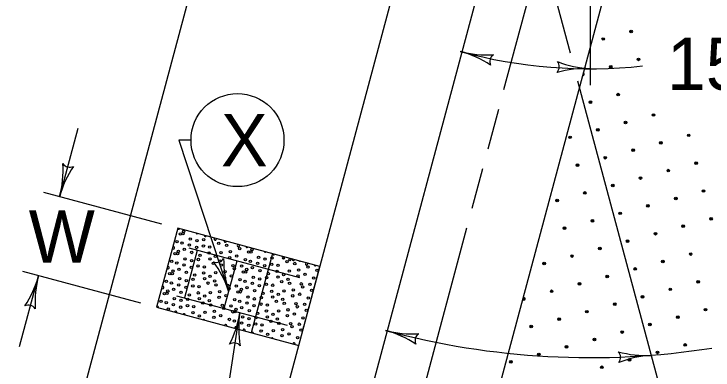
# Model space of a CAD drawing. Extents: x 1000 to 1036.3, y 1000 to 1022.
# Drawn here: x 1008.618 to 1011.29, y 1016.26 to 1017.62 of the extents above; entities that cross this region are included whole.
import ezdxf

# ---------------------------------------------------------------- set-up
doc = ezdxf.new("R2010")
doc.units = 0
doc.layers.add('Level 1', color=7, linetype='Continuous')

msp = doc.modelspace()

# ---------------------------------------------------------------- linework, layer by layer
at = {"layer": 'Level 1'}
for p, q in [((1010.0209, 1020.4253), (1008.6183, 1015.1906)), ((1010.5964, 1019.6753), (1009.3427, 1014.9965)), ((1010.8199, 1019.2767), (1010.8199, 1017.3487)), ((1010.975, 1019.1416), (1010.4897, 1017.3304)), ((1010.5347, 1018.2373), (1009.6446, 1014.9156)), ((1010.7449, 1017.4707), (1010.5553, 1018.1769)), ((1010.917, 1017.8531), (1010.28, 1015.476)), ((1011.5532, 1014.4587), (1010.7737, 1017.3635)), ((1010.4696, 1017.2551), (1010.4291, 1017.1041)), ((1008.793, 1016.9225), (1008.8631, 1017.184)), ((1009.2949, 1017.1384), (1009.2481, 1017.1384)), ((1009.2481, 1017.1384), (1009.4387, 1016.5612)), ((1010.4089, 1017.0287), (1010.3684, 1016.8777)), ((1009.1836, 1016.8178), (1008.7327, 1016.9387)), ((1009.244, 1016.8017), (1009.1632, 1016.4999)), ((1010.3482, 1016.8022), (1009.863, 1014.9912)), ((1009.3186, 1016.7169), (1009.2701, 1016.5358)), ((1009.6062, 1016.7047), (1009.5254, 1016.4028)), ((1009.4695, 1016.6764), (1009.421, 1016.4953)), ((1009.1028, 1016.516), (1008.6518, 1016.6369)), ((1008.6396, 1016.35), (1008.7121, 1016.6206)), ((1009.3827, 1015.8238), (1009.4814, 1016.4793))]:
    msp.add_line(p, q, dxfattribs=at)
msp.add_lwpolyline([(1009.1632, 1016.4999), (1009.7065, 1016.3543), (1009.7873, 1016.6562), (1009.244, 1016.8017)], close=True, dxfattribs=at)
for points in [[(1009.7107, 1016.612), (1009.2882, 1016.7252)], [(1009.2397, 1016.5441), (1009.6622, 1016.4309)]]:
    msp.add_lwpolyline(points, dxfattribs=at)
for centre, radius in [((1010.9768, 1017.5533), 0.005), ((1010.8706, 1017.5248), 0.005), ((1010.9768, 1017.5533), 0.0025), ((1010.8706, 1017.5248), 0.0025), ((1011.0053, 1017.447), 0.005), ((1011.0053, 1017.447), 0.0025), ((1010.899, 1017.4185), 0.005), ((1010.899, 1017.4185), 0.0025), ((1009.4726, 1017.1384), 0.1777), ((1010.9275, 1017.3123), 0.005), ((1010.9275, 1017.3123), 0.0025), ((1010.8213, 1017.2838), 0.005), ((1010.8213, 1017.2838), 0.0025), ((1011.0622, 1017.2345), 0.005), ((1011.0622, 1017.2345), 0.0025), ((1010.956, 1017.206), 0.005), ((1010.8497, 1017.1776), 0.005), ((1010.956, 1017.206), 0.0025), ((1010.8497, 1017.1776), 0.0025), ((1011.197, 1017.1567), 0.005), ((1011.197, 1017.1567), 0.0025), ((1010.7435, 1017.1491), 0.005), ((1010.7435, 1017.1491), 0.0025), ((1011.0907, 1017.1283), 0.005), ((1011.0907, 1017.1283), 0.0025), ((1010.9845, 1017.0998), 0.005), ((1010.9845, 1017.0998), 0.0025), ((1010.8782, 1017.0713), 0.005), ((1010.8782, 1017.0713), 0.0025), ((1011.2254, 1017.0505), 0.005), ((1011.2254, 1017.0505), 0.0025), ((1010.7719, 1017.0428), 0.005), ((1010.7719, 1017.0428), 0.0025), ((1011.1192, 1017.022), 0.005), ((1011.1192, 1017.022), 0.0025), ((1011.0129, 1016.9935), 0.005), ((1011.0129, 1016.9935), 0.0025), ((1010.9067, 1016.9651), 0.005), ((1010.8004, 1016.9366), 0.005), ((1010.9067, 1016.9651), 0.0025), ((1011.2539, 1016.9442), 0.005), ((1011.2539, 1016.9442), 0.0025), ((1010.8004, 1016.9366), 0.0025), ((1011.1476, 1016.9157), 0.005), ((1011.1476, 1016.9157), 0.0025), ((1010.6942, 1016.9081), 0.005), ((1010.6942, 1016.9081), 0.0025), ((1011.0414, 1016.8873), 0.005), ((1011.0414, 1016.8873), 0.0025), ((1010.9351, 1016.8588), 0.005), ((1010.8289, 1016.8303), 0.005), ((1010.9351, 1016.8588), 0.0025), ((1011.2824, 1016.838), 0.005), ((1011.2824, 1016.838), 0.0025), ((1010.8289, 1016.8303), 0.0025), ((1011.1761, 1016.8095), 0.005), ((1011.1761, 1016.8095), 0.0025), ((1009.2545, 1016.7804), 0.00452), ((1009.2639, 1016.7807), 0.00452), ((1009.2673, 1016.7901), 0.00452), ((1010.7226, 1016.8019), 0.005), ((1010.7226, 1016.8019), 0.0025), ((1011.0699, 1016.781), 0.005), ((1011.0699, 1016.781), 0.0025), ((1009.2418, 1016.7511), 0.00452), ((1009.2922, 1016.7607), 0.00452), ((1009.3173, 1016.7539), 0.00452), ((1009.3435, 1016.7584), 0.00452), ((1010.9636, 1016.7526), 0.005), ((1010.9636, 1016.7526), 0.0025), ((1009.261, 1016.745), 0.00452), ((1009.2889, 1016.7375), 0.00452), ((1009.3162, 1016.7283), 0.00452), ((1009.3426, 1016.7337), 0.00452), ((1009.3667, 1016.7301), 0.00452), ((1009.4011, 1016.744), 0.00452), ((1009.431, 1016.7369), 0.00452), ((1009.4812, 1016.7235), 0.00452), ((1010.8574, 1016.7241), 0.005), ((1009.2341, 1016.7044), 0.00452), ((1009.2435, 1016.7048), 0.00452), ((1009.247, 1016.7141), 0.00452), ((1009.269, 1016.7207), 0.00452), ((1009.2976, 1016.7092), 0.00452), ((1009.3294, 1016.6987), 0.00452), ((1009.3633, 1016.707), 0.00452), ((1009.4098, 1016.708), 0.00452), ((1009.4454, 1016.7119), 0.00452), ((1009.5152, 1016.7105), 0.00452), ((1009.5247, 1016.7109), 0.00452), ((1009.5281, 1016.7202), 0.00452), ((1010.8574, 1016.7241), 0.0025), ((1011.2046, 1016.7032), 0.005), ((1011.2046, 1016.7032), 0.0025), ((1009.2214, 1016.6751), 0.00452), ((1009.2718, 1016.6847), 0.00452), ((1009.2969, 1016.6779), 0.00452), ((1009.3231, 1016.6824), 0.00452), ((1009.367, 1016.6848), 0.00452), ((1009.3879, 1016.6946), 0.00452), ((1009.4052, 1016.6765), 0.00452), ((1009.4432, 1016.6894), 0.00452), ((1009.4699, 1016.6957), 0.00452), ((1009.5026, 1016.6812), 0.00452), ((1009.5218, 1016.6751), 0.00452), ((1009.5529, 1016.6908), 0.00452), ((1009.578, 1016.6841), 0.00452), ((1009.6042, 1016.6886), 0.00452), ((1009.6481, 1016.687), 0.00377), ((1009.6619, 1016.6741), 0.00452), ((1009.673, 1016.6811), 0.00377), ((1010.7511, 1016.6956), 0.005), ((1010.7511, 1016.6956), 0.0025), ((1011.0983, 1016.6748), 0.005), ((1011.0983, 1016.6748), 0.0025), ((1009.2407, 1016.669), 0.00452), ((1009.2486, 1016.6447), 0.00452), ((1009.2685, 1016.6615), 0.00452), ((1009.2958, 1016.6523), 0.00452), ((1009.3222, 1016.6577), 0.00452), ((1009.3463, 1016.6541), 0.00452), ((1009.3808, 1016.668), 0.00452), ((1009.4106, 1016.6609), 0.00452), ((1009.4554, 1016.6593), 0.00452), ((1009.4608, 1016.6475), 0.00452), ((1009.4884, 1016.6571), 0.00452), ((1009.5077, 1016.6442), 0.00452), ((1009.5297, 1016.6509), 0.00452), ((1009.5496, 1016.6676), 0.00452), ((1009.5769, 1016.6584), 0.00452), ((1009.6034, 1016.6638), 0.00452), ((1009.6274, 1016.6603), 0.00452), ((1009.6917, 1016.6671), 0.00452), ((1009.7419, 1016.6536), 0.00452), ((1010.6449, 1016.6671), 0.005), ((1010.6449, 1016.6671), 0.0025), ((1010.9921, 1016.6463), 0.005), ((1010.9921, 1016.6463), 0.0025), ((1009.2138, 1016.6284), 0.00452), ((1009.2232, 1016.6288), 0.00452), ((1009.2266, 1016.6381), 0.00452), ((1009.2773, 1016.6332), 0.00452), ((1009.309, 1016.6228), 0.00452), ((1009.343, 1016.631), 0.00452), ((1009.3676, 1016.6186), 0.00452), ((1009.3894, 1016.632), 0.00452), ((1009.4251, 1016.6359), 0.00452), ((1009.4496, 1016.6197), 0.00452), ((1009.4949, 1016.6345), 0.00452), ((1009.5043, 1016.6349), 0.00452), ((1009.5584, 1016.6393), 0.00452), ((1009.5902, 1016.6289), 0.00452), ((1009.6241, 1016.6371), 0.00452), ((1009.6487, 1016.6248), 0.00452), ((1009.6705, 1016.6381), 0.00452), ((1009.704, 1016.6195), 0.00452), ((1009.7062, 1016.642), 0.00452), ((1009.7307, 1016.6259), 0.00452), ((1009.776, 1016.6406), 0.00452), ((1010.8858, 1016.6178), 0.005), ((1009.2011, 1016.5991), 0.00452), ((1009.2203, 1016.593), 0.00452), ((1009.2514, 1016.6087), 0.00452), ((1009.2766, 1016.602), 0.00452), ((1009.3027, 1016.6065), 0.00452), ((1009.3466, 1016.6088), 0.00452), ((1009.3604, 1016.592), 0.00452), ((1009.3848, 1016.6006), 0.00452), ((1009.4229, 1016.6134), 0.00452), ((1009.4822, 1016.6052), 0.00452), ((1009.5014, 1016.5991), 0.00452), ((1009.5293, 1016.5917), 0.00452), ((1009.5326, 1016.6148), 0.00452), ((1009.5577, 1016.6081), 0.00452), ((1009.5839, 1016.6126), 0.00452), ((1009.6278, 1016.615), 0.00452), ((1009.6415, 1016.5981), 0.00452), ((1009.6659, 1016.6067), 0.00452), ((1009.6714, 1016.5911), 0.00452), ((1009.7633, 1016.6113), 0.00452), ((1010.7796, 1016.5894), 0.005), ((1010.8858, 1016.6178), 0.0025), ((1011.2331, 1016.597), 0.005), ((1011.2331, 1016.597), 0.0025), ((1009.2282, 1016.5688), 0.00452), ((1009.2481, 1016.5855), 0.00452), ((1009.2755, 1016.5763), 0.00452), ((1009.3019, 1016.5817), 0.00452), ((1009.326, 1016.5782), 0.00452), ((1009.3902, 1016.585), 0.00452), ((1009.435, 1016.5833), 0.00452), ((1009.4405, 1016.5715), 0.00452), ((1009.4681, 1016.5811), 0.00452), ((1009.4874, 1016.5682), 0.00452), ((1009.5094, 1016.5749), 0.00452), ((1009.538, 1016.5633), 0.00452), ((1009.5566, 1016.5824), 0.00452), ((1009.583, 1016.5878), 0.00452), ((1009.6071, 1016.5843), 0.00452), ((1009.6858, 1016.5661), 0.00452), ((1009.7161, 1016.5894), 0.00452), ((1009.7216, 1016.5776), 0.00452), ((1009.7492, 1016.5873), 0.00452), ((1009.7556, 1016.5646), 0.00452), ((1010.7796, 1016.5894), 0.0025), ((1011.1268, 1016.5685), 0.005), ((1011.1268, 1016.5685), 0.0025), ((1009.1934, 1016.5524), 0.00452), ((1009.2028, 1016.5528), 0.00452), ((1009.2063, 1016.5621), 0.00452), ((1009.2569, 1016.5572), 0.00452), ((1009.2887, 1016.5468), 0.00452), ((1009.3226, 1016.555), 0.00452), ((1009.3472, 1016.5427), 0.00452), ((1009.369, 1016.556), 0.00452), ((1009.4025, 1016.5374), 0.00452), ((1009.4047, 1016.5599), 0.00452), ((1009.4292, 1016.5438), 0.00452), ((1009.4745, 1016.5585), 0.00452), ((1009.4839, 1016.5589), 0.00452), ((1009.5122, 1016.5388), 0.00452), ((1009.5635, 1016.5366), 0.00452), ((1009.5698, 1016.5529), 0.00452), ((1009.6037, 1016.5611), 0.00452), ((1009.6074, 1016.539), 0.00452), ((1009.6283, 1016.5488), 0.00452), ((1009.6502, 1016.5622), 0.00452), ((1009.6836, 1016.5436), 0.00452), ((1009.7103, 1016.5499), 0.00452), ((1010.6733, 1016.5609), 0.005), ((1010.6733, 1016.5609), 0.0025), ((1011.0206, 1016.5401), 0.005), ((1011.0206, 1016.5401), 0.0025), ((1009.1807, 1016.5231), 0.00452), ((1009.2, 1016.517), 0.00452), ((1009.2311, 1016.5327), 0.00452), ((1009.2562, 1016.526), 0.00452), ((1009.2824, 1016.5305), 0.00452), ((1009.3263, 1016.5329), 0.00452), ((1009.3401, 1016.516), 0.00452), ((1009.3644, 1016.5246), 0.00452), ((1009.4618, 1016.5292), 0.00452), ((1009.4811, 1016.5231), 0.00452), ((1009.5089, 1016.5157), 0.00452), ((1009.5373, 1016.5321), 0.00452), ((1009.5626, 1016.5118), 0.00452), ((1009.6212, 1016.5221), 0.00452), ((1009.6456, 1016.5307), 0.00452), ((1009.651, 1016.5151), 0.00452), ((1009.6958, 1016.5134), 0.00452), ((1009.7288, 1016.5113), 0.00452), ((1009.743, 1016.5353), 0.00452), ((1010.5671, 1016.5324), 0.0025), ((1010.9143, 1016.5116), 0.005), ((1009.2079, 1016.4928), 0.00452), ((1009.2278, 1016.5096), 0.00452), ((1009.2551, 1016.5003), 0.00452), ((1009.2815, 1016.5057), 0.00452), ((1009.3056, 1016.5022), 0.00452), ((1009.3699, 1016.509), 0.00452), ((1009.3844, 1016.484), 0.00452), ((1009.4146, 1016.5073), 0.00452), ((1009.4201, 1016.4955), 0.00452), ((1009.4477, 1016.5052), 0.00452), ((1009.4636, 1016.4829), 0.00452), ((1009.467, 1016.4923), 0.00452), ((1009.489, 1016.4989), 0.00452), ((1009.5177, 1016.4874), 0.00452), ((1009.5362, 1016.5064), 0.00452), ((1009.5834, 1016.4851), 0.00452), ((1009.5867, 1016.5083), 0.00452), ((1009.6298, 1016.4862), 0.00452), ((1009.6655, 1016.4901), 0.00452), ((1009.7012, 1016.5016), 0.00452), ((1009.7353, 1016.4887), 0.00452), ((1010.808, 1016.4831), 0.005), ((1010.9143, 1016.5116), 0.0025), ((1011.2615, 1016.4907), 0.005), ((1011.2615, 1016.4907), 0.0025), ((1009.3022, 1016.479), 0.00452), ((1009.3268, 1016.4667), 0.00452), ((1009.3487, 1016.4801), 0.00452), ((1009.3822, 1016.4615), 0.00452), ((1009.4088, 1016.4678), 0.00452), ((1009.4542, 1016.4825), 0.00452), ((1009.4918, 1016.4628), 0.00452), ((1009.5431, 1016.4606), 0.00452), ((1009.5494, 1016.4769), 0.00452), ((1009.587, 1016.463), 0.00452), ((1009.608, 1016.4728), 0.00452), ((1009.6633, 1016.4676), 0.00452), ((1009.69, 1016.4739), 0.00452), ((1009.7226, 1016.4594), 0.00452), ((1010.808, 1016.4831), 0.0025), ((1011.1553, 1016.4623), 0.005), ((1011.1553, 1016.4623), 0.0025), ((1009.4415, 1016.4532), 0.00452), ((1009.4607, 1016.4471), 0.00452), ((1009.4885, 1016.4397), 0.00452), ((1009.5159, 1016.4304), 0.00452), ((1009.517, 1016.4561), 0.00452), ((1009.5423, 1016.4359), 0.00452), ((1009.5664, 1016.4323), 0.00452), ((1009.6008, 1016.4461), 0.00452), ((1009.6252, 1016.4547), 0.00452), ((1009.6306, 1016.4391), 0.00452), ((1009.6754, 1016.4374), 0.00452), ((1009.7085, 1016.4353), 0.00452), ((1010.7018, 1016.4546), 0.005), ((1010.7018, 1016.4546), 0.0025), ((1011.049, 1016.4338), 0.005), ((1011.049, 1016.4338), 0.0025), ((1009.4686, 1016.4229), 0.00452), ((1009.563, 1016.4091), 0.00452), ((1009.6094, 1016.4102), 0.00452), ((1009.6451, 1016.4141), 0.00452), ((1009.6809, 1016.4256), 0.00452), ((1009.7149, 1016.4127), 0.00452), ((1010.5955, 1016.4262), 0.005), ((1010.5955, 1016.4262), 0.0025), ((1010.9428, 1016.4053), 0.005), ((1010.9428, 1016.4053), 0.0025), ((1009.5876, 1016.3968), 0.00452), ((1009.6429, 1016.3916), 0.00452), ((1009.6696, 1016.3979), 0.00452), ((1009.7022, 1016.3834), 0.00452), ((1010.8365, 1016.3769), 0.005), ((1010.8365, 1016.3769), 0.0025), ((1011.1837, 1016.356), 0.005), ((1011.1837, 1016.356), 0.0025), ((1010.7303, 1016.3484), 0.005), ((1010.7303, 1016.3484), 0.0025), ((1011.0775, 1016.3275), 0.005), ((1011.0775, 1016.3275), 0.0025), ((1010.624, 1016.3199), 0.005), ((1010.624, 1016.3199), 0.0025), ((1010.9712, 1016.2991), 0.005), ((1010.9712, 1016.2991), 0.0025), ((1010.5178, 1016.2914), 0.005), ((1010.5178, 1016.2914), 0.0025), ((1010.865, 1016.2706), 0.005), ((1010.865, 1016.2706), 0.0025)]:
    msp.add_circle(centre, radius, dxfattribs=at)
for centre, radius, start, end in [((1010.4255, 1017.8549), 0.3909, 254.9878, 255), ((1010.8199, 1019.3002), 1.8891, 254.7924, 276.0948), ((1010.4255, 1017.8549), 0.3909, 255, 273.6688), ((1010.2231, 1017.0997), 0.3909, 56.3472, 74.9939), ((1010.4679, 1017.4388), 0.0313, 123.7746, 205.8913), ((1010.6713, 1017.4192), 0.0313, 315.7746, 37.8913), ((1010.8402, 1017.8017), 0.3909, 248.3472, 266.9939), ((1010.7993, 1017.0209), 0.3909, 87, 105.6688), ((1010.7993, 1017.0209), 0.3909, 86.9878, 87), ((1010.7928, 1017.3901), 0.005, 256.4322, 73.5645), ((1010.7928, 1017.3901), 0.0025, 257.8669, 72.1298), ((1008.4153, 1017.0237), 0.3909, 345, 3.6688), ((1008.8315, 1017.0661), 0.0313, 213.7746, 295.8913), ((1009.1706, 1016.8213), 0.3909, 146.3472, 164.9939), ((1008.4153, 1017.0237), 0.3909, 344.9878, 345), ((1009.248, 1016.803), 0.00452, 202.7014, 315.3677), ((1009.318, 1016.7852), 0.00452, 209.2134, 300.7871), ((1009.3498, 1016.7747), 0.00452, 181.389, 328.6115), ((1009.3874, 1016.7608), 0.00452, 132.3879, 17.6125), ((1009.2277, 1016.727), 0.00452, 202.9161, 127.099), ((1009.4255, 1016.7525), 0.00452, 157.8864, 352.114), ((1009.4757, 1016.7352), 0.00452, 94.0989, 55.9016), ((1009.5088, 1016.7331), 0.00452, 194.6165, 315.3839), ((1009.5787, 1016.7153), 0.00452, 209.1938, 300.8067), ((1009.6105, 1016.7049), 0.00452, 181.3743, 328.6262), ((1009.3928, 1016.7027), 0.0313, 246.7746, 328.8913), ((1009.8105, 1016.6821), 0.3909, 179.3472, 197.9939), ((1009.6481, 1016.6909), 0.00452, 132.3712, 17.6292), ((1009.6863, 1016.6827), 0.00452, 157.8723, 352.1282), ((1009.7103, 1016.6797), 0.00377, 213.3078, 296.6927), ((1009.2073, 1016.651), 0.00452, 203.1298, 126.8853), ((1009.0669, 1016.4404), 0.3909, 18, 36.6688), ((1009.7365, 1016.6654), 0.00452, 94.0558, 55.9446), ((1009.7695, 1016.6632), 0.00452, 194.6003, 315.4001), ((1009.7889, 1016.6503), 0.00452, 116.4631, 213.552), ((1009.7854, 1016.641), 0.00452, 102.3165, 227.6986), ((1008.3345, 1016.7218), 0.3909, 326.3472, 344.9939), ((1009.0897, 1016.5194), 0.3909, 165, 183.6688), ((1009.0897, 1016.5194), 0.3909, 164.9878, 165), ((1009.1869, 1016.575), 0.00452, 203.3425, 126.6726), ((1009.7651, 1016.565), 0.00452, 102.1685, 227.8466), ((1009.7685, 1016.5744), 0.00452, 116.2878, 213.7274), ((1009.0669, 1016.4404), 0.3909, 17.9878, 18), ((1010.5671, 1016.5324), 0.005, 204.6575, 125.3392), ((1008.6736, 1016.477), 0.0313, 33.7746, 115.8913), ((1009.1666, 1016.499), 0.00452, 344.5403, 126.4609), ((1009.7447, 1016.489), 0.00452, 102.0207, 227.9944), ((1009.7481, 1016.4984), 0.00452, 116.1128, 213.9023), ((1009.2365, 1016.4812), 0.00452, 332.8238, 177.1766), ((1009.2683, 1016.4708), 0.00452, 356.7861, 153.2143), ((1009.0948, 1016.5372), 0.3909, 332.8472, 351.4939), ((1009.8681, 1016.4216), 0.3909, 171.5, 190.1688), ((1009.8681, 1016.4216), 0.3909, 171.4878, 171.5), ((1009.3441, 1016.4486), 0.00452, 22.6077, 127.3928), ((1009.4273, 1016.4292), 0.00452, 344.5544, 165.4461), ((1009.4973, 1016.4114), 0.00452, 332.8382, 177.1622), ((1009.7243, 1016.413), 0.00452, 101.873, 228.1421), ((1009.7278, 1016.4224), 0.00452, 115.9384, 214.0767), ((1010.14, 1016.7891), 0.3909, 254.9878, 255), ((1010.8199, 1019.3002), 2.9925, 254.8701, 278.9596), ((1010.14, 1016.7891), 0.3909, 255, 273.6688), ((1009.9376, 1016.0339), 0.3909, 56.3472, 74.9939), ((1009.5291, 1016.4009), 0.00452, 356.8005, 153.2), ((1009.6048, 1016.3787), 0.00452, 22.6254, 127.375), ((1010.1824, 1016.373), 0.0313, 123.7746, 205.8913), ((1009.4594, 1016.3324), 0.0313, 40.2746, 122.3913), ((1009.6881, 1016.3593), 0.00452, 344.5685, 165.432), ((1010.9053, 1016.3084), 0.0313, 321.7746, 43.8913), ((1011.0333, 1016.7065), 0.3909, 254.3472, 272.9939), ((1011.0743, 1015.9257), 0.3909, 93, 111.6688), ((1011.0743, 1015.9257), 0.3909, 92.9878, 93)]:
    msp.add_arc(centre, radius, start, end, dxfattribs=at)

# ---------------------------------------------------------------- texts
for s, p in [('15', (1011.1135, 1017.3298)), ('X', (1009.4096, 1017.0384)), ('W', (1008.6749, 1016.6697))]:
    msp.add_text(s, height=0.2, dxfattribs=at).set_placement(p)

doc.saveas('drawing.dxf')
